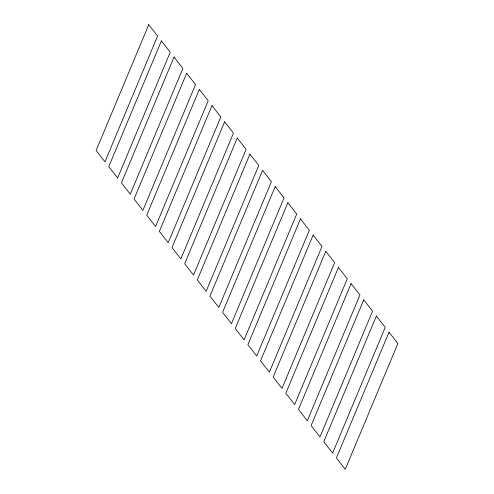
<?xml version="1.0" encoding="UTF-8"?>
<svg xmlns="http://www.w3.org/2000/svg" width="494" height="494" viewBox="0 0 494 494"><rect width="100%" height="100%" fill="white"/><g stroke="black" fill="none" stroke-linecap="round" stroke-linejoin="round"><path stroke-width="0.74" d="M148.737 24.7L96.126 150.472L104.981 161.804L157.592 36.031L148.737 24.7M161.384 40.885L108.773 166.657L117.628 177.982L170.239 52.216L161.384 40.885M174.03 57.069L121.419 182.842L130.274 194.167L182.885 68.394L174.03 57.069M186.676 73.254L134.065 199.026L142.92 210.351L195.531 84.579L186.676 73.254M199.323 89.439L146.712 215.211L155.567 226.536L208.178 100.764L199.323 89.439M211.969 105.623L159.358 231.39L168.213 242.721L220.824 116.948L211.969 105.623M224.616 121.808L172.005 247.574L180.86 258.905L233.471 133.133L224.616 121.808M237.262 137.987L184.651 263.759L193.506 275.09L246.117 149.318L237.262 137.987M249.908 154.171L197.297 279.944L206.152 291.275L258.763 165.502L249.908 154.171M262.555 170.356L209.944 296.128L218.799 307.459L271.41 181.687L262.555 170.356M275.201 186.541L222.59 312.313L231.445 323.644L284.056 197.872L275.201 186.541M287.848 202.725L235.237 328.498L244.092 339.829L296.703 214.056L287.848 202.725M300.494 218.91L247.883 344.682L256.738 356.013L309.349 230.241L300.494 218.91M313.14 235.095L260.529 360.867L269.384 372.192L321.995 246.426L313.14 235.095M325.787 251.279L273.176 377.052L282.031 388.377L334.642 262.61L325.787 251.279M338.433 267.464L285.822 393.236L294.677 404.561L347.288 278.789L338.433 267.464M351.08 283.649L298.469 409.421L307.324 420.746L359.935 294.974L351.08 283.649M363.726 299.833L311.115 425.606L319.97 436.931L372.581 311.158L363.726 299.833M376.372 316.018L323.761 441.784L332.616 453.115L385.227 327.343L376.372 316.018M389.019 332.196L336.408 457.969L345.263 469.3L397.874 343.528L389.019 332.196"/></g></svg>
